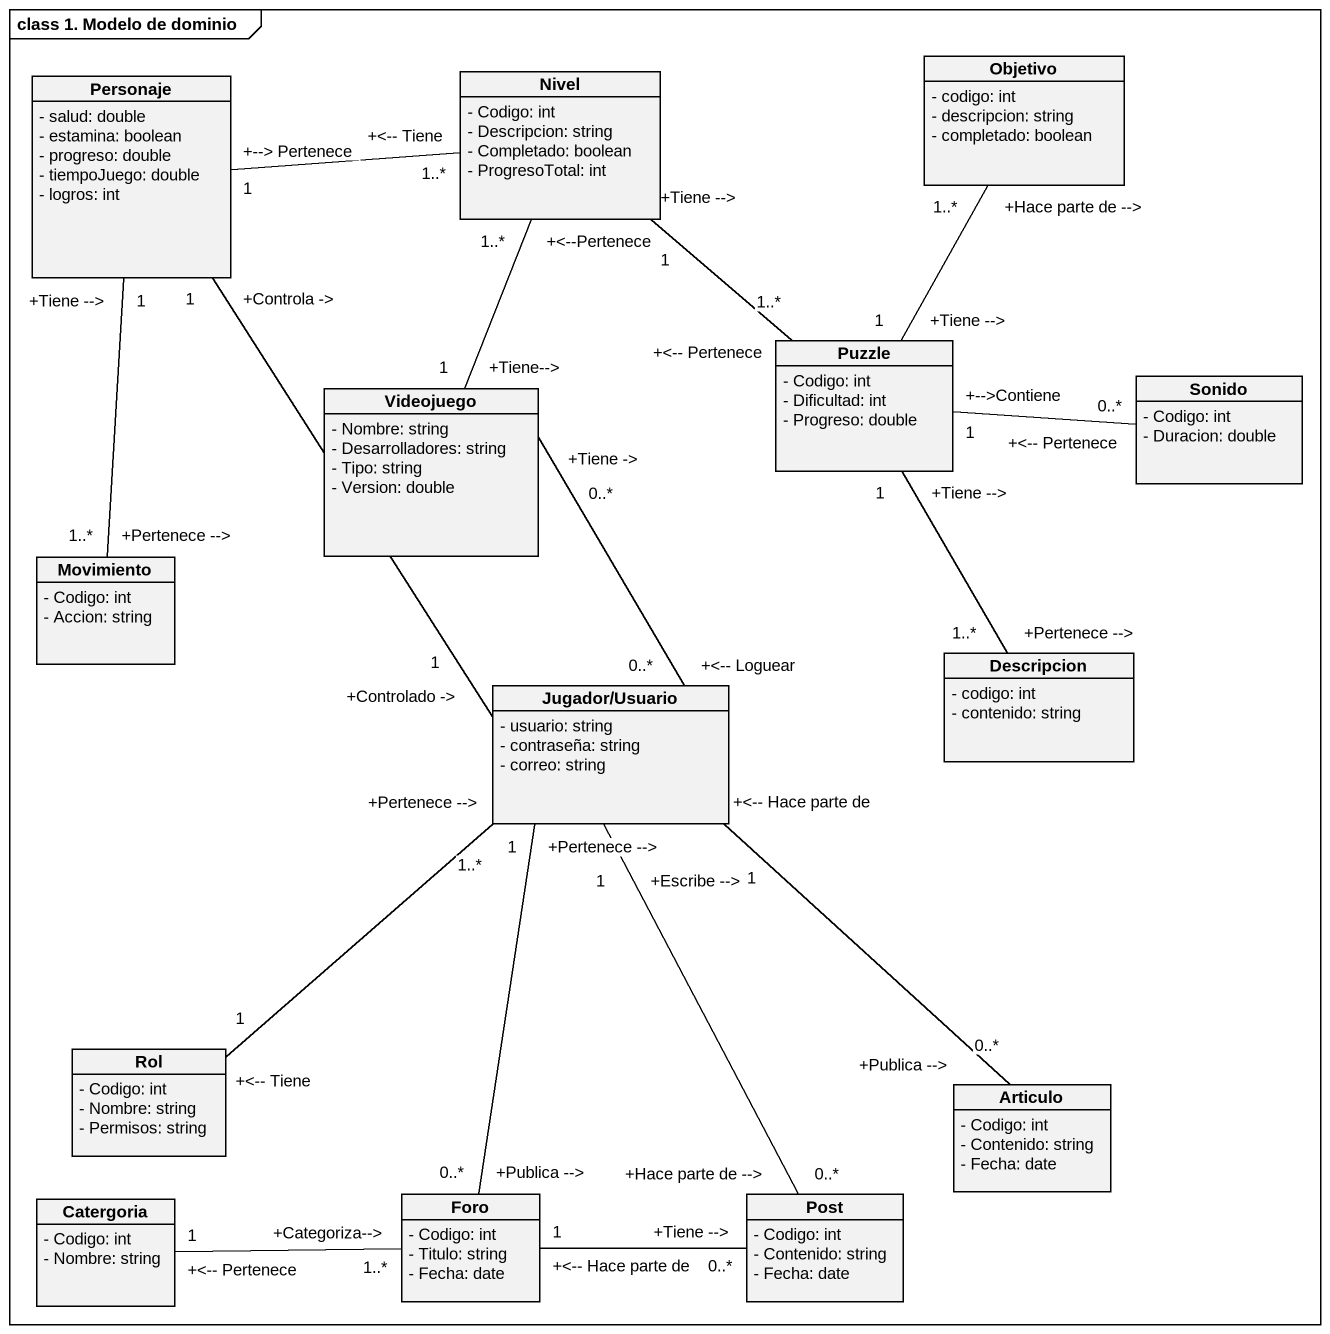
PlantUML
@startuml
mainframe class 1. Modelo de dominio
hide circle
hide empty members
skinparam classAttributeIconSize 0
class Personaje {
  - salud: double
  - estamina: boolean
  - progreso: double
  - tiempoJuego: double
  - logros: int
}
class Nivel {
  - Codigo: int
  - Descripcion: string
  - Completado: boolean
  - ProgresoTotal: int
}
class Objetivo {
  - codigo: int
  - descripcion: string
  - completado: boolean
}
class Videojuego {
  - Nombre: string
  - Desarrolladores: string
  - Tipo: string
  - Version: double
}
class Puzzle {
  - Codigo: int
  - Dificultad: int
  - Progreso: double
}
class Sonido {
  - Codigo: int
  - Duracion: double
}
class Movimiento {
  - Codigo: int
  - Accion: string
}
class Descripcion {
  - codigo: int
  - contenido: string
}
class "Jugador/Usuario" as Jugador_Usuario {
  - usuario: string
  - contraseña: string
  - correo: string
}
class Rol {
  - Codigo: int
  - Nombre: string
  - Permisos: string
}
class Articulo {
  - Codigo: int
  - Contenido: string
  - Fecha: date
}
class Catergoria {
  - Codigo: int
  - Nombre: string
}
class Foro {
  - Codigo: int
  - Titulo: string
  - Fecha: date
}
class Post {
  - Codigo: int
  - Contenido: string
  - Fecha: date
}
Personaje "+--> Pertenece\n1" -right- "+<-- Tiene\n1..*" Nivel
Personaje "+Tiene -->\n1" -- "+Pertenece -->\n1..*" Movimiento
Nivel "+Tiene -->\n1" -- "+<-- Pertenece\n1..*" Puzzle
Videojuego "+Tiene-->\n1" -up- "+<--Pertenece\n1..*" Nivel
Videojuego "+Tiene ->\n0..*" -- "+<-- Loguear\n0..*" Jugador_Usuario
Puzzle "+Tiene -->\n1" -up- "+Hace parte de -->\n1..*" Objetivo
Puzzle "+-->Contiene\n1" -right- "+<-- Pertenece\n0..*" Sonido
Puzzle "+Tiene -->\n1" -- "+Pertenece -->\n1..*" Descripcion
Jugador_Usuario "+Controlado ->\n1" -up- "+Controla ->\n1" Personaje
Jugador_Usuario "+Pertenece -->\n1..*" -- "+<-- Tiene\n1" Rol
Jugador_Usuario "+<-- Hace parte de\n1" -- "+Publica -->\n0..*" Articulo
Jugador_Usuario "+Pertenece -->\n1" -- "+Publica -->\n0..*" Foro
Jugador_Usuario "+Escribe -->\n1" -- "+Hace parte de -->\n0..*" Post
Foro "+Categoriza-->\n1..*" -left- "+<-- Pertenece\n1" Catergoria
Post "+Tiene -->\n0..*" -left- "+<-- Hace parte de\n1" Foro
@enduml
